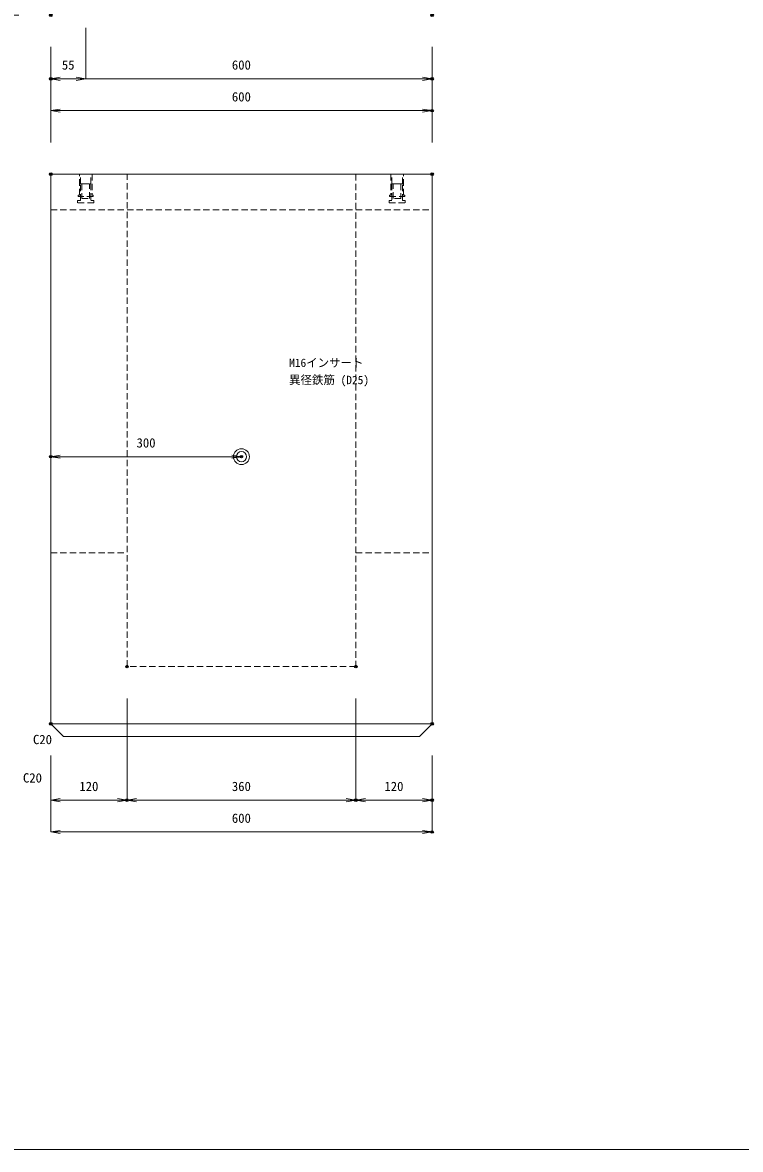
# Model space of a CAD drawing. Units: millimetres, scale not verified. Extents: x -4361 to 3886, y -3247 to 3513.
# Drawn here: x -110 to 1019, y 673 to 2444 of the extents above; entities that cross this region are included whole.
import ezdxf
from ezdxf.enums import TextEntityAlignment as Align

# ---------------------------------------------------------------- set-up
doc = ezdxf.new("R2010")
doc.units = ezdxf.units.MM
doc.header["$LTSCALE"] = 20
doc.header["$PDMODE"] = 32
doc.header["$PDSIZE"] = 4
doc.linetypes.add('USER1', pattern=[0.75, 0.5, -0.25])
for name, color, linetype, lineweight in [('0-1_TITLE', 7, 'Continuous', 18), ('0-3_KIJUN', 7, 'Continuous', 18), ('0-5_SUNPO', 3, 'Continuous', 18), ('0-7_KATAWAKU', 3, 'Continuous', 18), ('0-9__0-0_0', 7, 'Continuous', 18)]:
    doc.layers.add(name, color=color, linetype=linetype, lineweight=lineweight)
doc.layers.add('0-A__0-2_DEFPOINTS', color=7, linetype='Continuous')
doc.styles.add('ＭＳ ゴシック', font='')
doc.styles.get('ＭＳ ゴシック').set_extended_font_data('MS Gothic')

# ---------------------------------------------------------------- blocks, each defined once
blk = doc.blocks.new('W1-2_INST_C')
at = {"layer": '0-3_KIJUN', "linetype": 'USER1'}
for p, q in [((-8.23, -15), (-8.23, 0)), ((8.22, -15), (8.22, 0))]:
    blk.add_line(p, q, dxfattribs=at)
for points in [[(10, 0), (-10, 0), (-10, -33), (-12, -33), (-12, -35), (12, -35), (12, -33), (10, -33)], [(8.22, -15), (-8.23, -15), (-8.23, -41.5), (-12.75, -41.5), (-12.75, -45), (12.75, -45), (12.75, -41.5), (8.22, -41.5)], [(-6, -15), (6, -15), (6, -38), (-6, -38)]]:
    blk.add_lwpolyline(points, close=True, dxfattribs=at)
blk = doc.blocks.new('_OPEN')
at = {"layer": '0-9__0-0_0'}
blk.add_line((0, 0), (-1, 0), dxfattribs=at)
blk.add_lwpolyline([(-1, 0.167), (0, 0), (-1, -0.167)], dxfattribs=at)
blk = doc.blocks.new('_D6')
at = {"layer": '0-5_SUNPO'}
for p, q in [((1500.02, 894.93), (1500.02, 734.93)), ((1380.02, 804.93), (1380.02, 734.93)), ((1395.02, 734.93), (1485.02, 734.93))]:
    blk.add_line(p, q, dxfattribs=at)
at = {"layer": '0-A__0-2_DEFPOINTS'}
for p in [(1500.02, 944.93), (1380.02, 854.93), (1500.02, 734.93)]:
    blk.add_point(p, dxfattribs=at)
at = {"layer": '0-5_SUNPO', "xscale": 15, "yscale": 15, "rotation": 180}
blk.add_blockref('_OPEN', (1380.02, 734.93), dxfattribs=at)
at = {"layer": '0-5_SUNPO', "xscale": 15, "yscale": 15}
blk.add_blockref('_OPEN', (1500.02, 734.93), dxfattribs=at)
at = {"layer": '0-5_SUNPO', "color": 7, "style": 'ＭＳ ゴシック'}
blk.add_text('120', height=14.66, dxfattribs=at).set_placement((1425.02, 744.93), align=Align.BOTTOM_LEFT)
blk = doc.blocks.new('_D7')
at = {"layer": '0-5_SUNPO'}
for p, q in [((1500.02, 894.93), (1500.02, 734.93)), ((1860.02, 894.93), (1860.02, 734.93)), ((1515.02, 734.93), (1845.02, 734.93))]:
    blk.add_line(p, q, dxfattribs=at)
at = {"layer": '0-A__0-2_DEFPOINTS'}
for p in [(1500.02, 944.93), (1860.02, 944.93), (1860.02, 734.93)]:
    blk.add_point(p, dxfattribs=at)
at = {"layer": '0-5_SUNPO', "xscale": 15, "yscale": 15, "rotation": 180}
blk.add_blockref('_OPEN', (1500.02, 734.93), dxfattribs=at)
at = {"layer": '0-5_SUNPO', "xscale": 15, "yscale": 15}
blk.add_blockref('_OPEN', (1860.02, 734.93), dxfattribs=at)
at = {"layer": '0-5_SUNPO', "color": 7, "style": 'ＭＳ ゴシック'}
blk.add_text('360', height=14.66, dxfattribs=at).set_placement((1665.02, 744.93), align=Align.BOTTOM_LEFT)
blk = doc.blocks.new('_D8')
at = {"layer": '0-5_SUNPO'}
for p, q in [((1860.02, 894.93), (1860.02, 734.93)), ((1980.02, 804.93), (1980.02, 734.93)), ((1875.02, 734.93), (1965.02, 734.93))]:
    blk.add_line(p, q, dxfattribs=at)
at = {"layer": '0-A__0-2_DEFPOINTS'}
for p in [(1860.02, 944.93), (1980.02, 854.93), (1980.02, 734.93)]:
    blk.add_point(p, dxfattribs=at)
at = {"layer": '0-5_SUNPO', "xscale": 15, "yscale": 15, "rotation": 180}
blk.add_blockref('_OPEN', (1860.02, 734.93), dxfattribs=at)
at = {"layer": '0-5_SUNPO', "xscale": 15, "yscale": 15}
blk.add_blockref('_OPEN', (1980.02, 734.93), dxfattribs=at)
at = {"layer": '0-5_SUNPO', "color": 7, "style": 'ＭＳ ゴシック'}
blk.add_text('120', height=14.66, dxfattribs=at).set_placement((1905.02, 744.93), align=Align.BOTTOM_LEFT)
blk = doc.blocks.new('_D9')
at = {"layer": '0-5_SUNPO'}
for p, q in [((1380.02, 804.93), (1380.02, 684.93)), ((1980.02, 804.93), (1980.02, 684.93)), ((1395.02, 684.93), (1965.02, 684.93))]:
    blk.add_line(p, q, dxfattribs=at)
at = {"layer": '0-A__0-2_DEFPOINTS'}
for p in [(1380.02, 854.93), (1980.02, 854.93), (1980.02, 684.93)]:
    blk.add_point(p, dxfattribs=at)
at = {"layer": '0-5_SUNPO', "xscale": 15, "yscale": 15, "rotation": 180}
blk.add_blockref('_OPEN', (1380.02, 684.93), dxfattribs=at)
at = {"layer": '0-5_SUNPO', "xscale": 15, "yscale": 15}
blk.add_blockref('_OPEN', (1980.02, 684.93), dxfattribs=at)
at = {"layer": '0-5_SUNPO', "color": 7, "style": 'ＭＳ ゴシック'}
blk.add_text('600', height=14.66, dxfattribs=at).set_placement((1665.02, 694.93), align=Align.BOTTOM_LEFT)
blk = doc.blocks.new('_D17')
at = {"layer": '0-7_KATAWAKU'}
for p, q in [((1500.02, 894.93), (1500.02, 734.93)), ((1380.02, 804.93), (1380.02, 734.93)), ((1395.02, 734.93), (1485.02, 734.93))]:
    blk.add_line(p, q, dxfattribs=at)
at = {"layer": '0-A__0-2_DEFPOINTS'}
for p in [(1500.02, 944.93), (1380.02, 854.93), (1500.02, 734.93)]:
    blk.add_point(p, dxfattribs=at)
at = {"layer": '0-7_KATAWAKU', "xscale": 15, "yscale": 15, "rotation": 180}
blk.add_blockref('_OPEN', (1380.02, 734.93), dxfattribs=at)
at = {"layer": '0-7_KATAWAKU', "xscale": 15, "yscale": 15}
blk.add_blockref('_OPEN', (1500.02, 734.93), dxfattribs=at)
at = {"layer": '0-7_KATAWAKU', "color": 7, "style": 'ＭＳ ゴシック'}
blk.add_text('120', height=14.66, dxfattribs=at).set_placement((1425.02, 744.93), align=Align.BOTTOM_LEFT)
blk = doc.blocks.new('_D18')
at = {"layer": '0-7_KATAWAKU'}
for p, q in [((1500.02, 894.93), (1500.02, 734.93)), ((1860.02, 894.93), (1860.02, 734.93)), ((1515.02, 734.93), (1845.02, 734.93))]:
    blk.add_line(p, q, dxfattribs=at)
at = {"layer": '0-A__0-2_DEFPOINTS'}
for p in [(1500.02, 944.93), (1860.02, 944.93), (1860.02, 734.93)]:
    blk.add_point(p, dxfattribs=at)
at = {"layer": '0-7_KATAWAKU', "xscale": 15, "yscale": 15, "rotation": 180}
blk.add_blockref('_OPEN', (1500.02, 734.93), dxfattribs=at)
at = {"layer": '0-7_KATAWAKU', "xscale": 15, "yscale": 15}
blk.add_blockref('_OPEN', (1860.02, 734.93), dxfattribs=at)
at = {"layer": '0-7_KATAWAKU', "color": 7, "style": 'ＭＳ ゴシック'}
blk.add_text('360', height=14.66, dxfattribs=at).set_placement((1665.02, 744.93), align=Align.BOTTOM_LEFT)
blk = doc.blocks.new('_D19')
at = {"layer": '0-7_KATAWAKU'}
for p, q in [((1860.02, 894.93), (1860.02, 734.93)), ((1980.02, 804.93), (1980.02, 734.93)), ((1875.02, 734.93), (1965.02, 734.93))]:
    blk.add_line(p, q, dxfattribs=at)
at = {"layer": '0-A__0-2_DEFPOINTS'}
for p in [(1860.02, 944.93), (1980.02, 854.93), (1980.02, 734.93)]:
    blk.add_point(p, dxfattribs=at)
at = {"layer": '0-7_KATAWAKU', "xscale": 15, "yscale": 15, "rotation": 180}
blk.add_blockref('_OPEN', (1860.02, 734.93), dxfattribs=at)
at = {"layer": '0-7_KATAWAKU', "xscale": 15, "yscale": 15}
blk.add_blockref('_OPEN', (1980.02, 734.93), dxfattribs=at)
at = {"layer": '0-7_KATAWAKU', "color": 7, "style": 'ＭＳ ゴシック'}
blk.add_text('120', height=14.66, dxfattribs=at).set_placement((1905.02, 744.93), align=Align.BOTTOM_LEFT)
blk = doc.blocks.new('_D20')
at = {"layer": '0-7_KATAWAKU'}
for p, q in [((1380.02, 804.93), (1380.02, 684.93)), ((1980.02, 804.93), (1980.02, 684.93)), ((1395.02, 684.93), (1965.02, 684.93))]:
    blk.add_line(p, q, dxfattribs=at)
at = {"layer": '0-A__0-2_DEFPOINTS'}
for p in [(1380.02, 854.93), (1980.02, 854.93), (1980.02, 684.93)]:
    blk.add_point(p, dxfattribs=at)
at = {"layer": '0-7_KATAWAKU', "xscale": 15, "yscale": 15, "rotation": 180}
blk.add_blockref('_OPEN', (1380.02, 684.93), dxfattribs=at)
at = {"layer": '0-7_KATAWAKU', "xscale": 15, "yscale": 15}
blk.add_blockref('_OPEN', (1980.02, 684.93), dxfattribs=at)
at = {"layer": '0-7_KATAWAKU', "color": 7, "style": 'ＭＳ ゴシック'}
blk.add_text('600', height=14.66, dxfattribs=at).set_placement((1665.02, 694.93), align=Align.BOTTOM_LEFT)
blk = doc.blocks.new('_D42')
at = {"layer": '0-7_KATAWAKU'}
for p, q in [((1280.02, 2013.93), (1280.02, 2028.93)), ((1385.02, 1998.93), (1280.02, 1998.93)), ((1280.02, 1968.93), (1280.02, 1998.93)), ((1330.02, 1968.93), (1280.02, 1968.93)), ((1280.02, 1953.93), (1280.02, 1938.93))]:
    blk.add_line(p, q, dxfattribs=at)
at = {"layer": '0-A__0-2_DEFPOINTS'}
for p in [(1280.02, 1998.93), (1435.02, 1998.93), (1380.02, 1968.93)]:
    blk.add_point(p, dxfattribs=at)
at = {"layer": '0-7_KATAWAKU', "xscale": 15, "yscale": 15}
for p, rotation in [((1280.02, 1998.93), 270), ((1280.02, 1968.93), 90)]:
    blk.add_blockref('_OPEN', p, dxfattribs=dict(at, rotation=rotation))
at = {"layer": '0-7_KATAWAKU', "color": 7, "style": 'ＭＳ ゴシック'}
blk.add_text('30', height=14.66, rotation=90, dxfattribs=at).set_placement((1270.02, 1973.93), align=Align.BOTTOM_LEFT)
blk = doc.blocks.new('_D43')
at = {"layer": '0-7_KATAWAKU'}
blk.add_line((1665.02, 1274.93), (1395.02, 1274.93), dxfattribs=at)
at = {"layer": '0-A__0-2_DEFPOINTS'}
for p in [(1380.02, 1274.93), (1680.02, 1274.93)]:
    blk.add_point(p, dxfattribs=at)
at = {"layer": '0-7_KATAWAKU', "xscale": 15, "yscale": 15, "rotation": 180}
blk.add_blockref('_OPEN', (1380.02, 1274.93), dxfattribs=at)
at = {"layer": '0-7_KATAWAKU', "xscale": 15, "yscale": 15}
blk.add_blockref('_OPEN', (1680.02, 1274.93), dxfattribs=at)
at = {"layer": '0-7_KATAWAKU', "color": 7, "style": 'ＭＳ ゴシック'}
blk.add_text('300', height=14.66, dxfattribs=at).set_placement((1515.02, 1284.93), align=Align.BOTTOM_LEFT)
blk = doc.blocks.new('_D47')
at = {"layer": '0-7_KATAWAKU'}
for p, q in [((1435.02, 1948.93), (1435.02, 1868.93)), ((1380.02, 1918.93), (1380.02, 1868.93)), ((1420.02, 1868.93), (1395.02, 1868.93))]:
    blk.add_line(p, q, dxfattribs=at)
at = {"layer": '0-A__0-2_DEFPOINTS'}
for p in [(1435.02, 1998.93), (1380.02, 1968.93), (1380.02, 1868.93)]:
    blk.add_point(p, dxfattribs=at)
at = {"layer": '0-7_KATAWAKU', "xscale": 15, "yscale": 15, "rotation": 180}
blk.add_blockref('_OPEN', (1380.02, 1868.93), dxfattribs=at)
at = {"layer": '0-7_KATAWAKU', "xscale": 15, "yscale": 15}
blk.add_blockref('_OPEN', (1435.02, 1868.93), dxfattribs=at)
at = {"layer": '0-7_KATAWAKU', "color": 7, "style": 'ＭＳ ゴシック'}
blk.add_text('55', height=14.66, dxfattribs=at).set_placement((1397.52, 1878.93), align=Align.BOTTOM_LEFT)
blk = doc.blocks.new('_D58')
at = {"layer": '0-5_SUNPO'}
for p, q in [((1380.02, 1768.93), (1380.02, 1868.93)), ((1395.02, 1868.93), (1965.02, 1868.93)), ((1980.02, 1768.93), (1980.02, 1868.93))]:
    blk.add_line(p, q, dxfattribs=at)
at = {"layer": '0-A__0-2_DEFPOINTS'}
for p in [(1980.02, 1868.93), (1380.02, 1718.93), (1980.02, 1718.93)]:
    blk.add_point(p, dxfattribs=at)
at = {"layer": '0-5_SUNPO', "xscale": 15, "yscale": 15, "rotation": 180}
blk.add_blockref('_OPEN', (1380.02, 1868.93), dxfattribs=at)
at = {"layer": '0-5_SUNPO', "xscale": 15, "yscale": 15}
blk.add_blockref('_OPEN', (1980.02, 1868.93), dxfattribs=at)
at = {"layer": '0-5_SUNPO', "color": 7, "style": 'ＭＳ ゴシック'}
blk.add_text('600', height=14.66, dxfattribs=at).set_placement((1665.02, 1878.93), align=Align.BOTTOM_LEFT)
blk = doc.blocks.new('_D59')
at = {"layer": '0-5_SUNPO'}
for p, q in [((1380.02, 1918.93), (1380.02, 1868.93)), ((1980.02, 1918.93), (1980.02, 1868.93)), ((1395.02, 1868.93), (1965.02, 1868.93))]:
    blk.add_line(p, q, dxfattribs=at)
at = {"layer": '0-A__0-2_DEFPOINTS'}
for p in [(1380.02, 1968.93), (1980.02, 1968.93), (1980.02, 1868.93)]:
    blk.add_point(p, dxfattribs=at)
at = {"layer": '0-5_SUNPO', "xscale": 15, "yscale": 15, "rotation": 180}
blk.add_blockref('_OPEN', (1380.02, 1868.93), dxfattribs=at)
at = {"layer": '0-5_SUNPO', "xscale": 15, "yscale": 15}
blk.add_blockref('_OPEN', (1980.02, 1868.93), dxfattribs=at)
at = {"layer": '0-5_SUNPO', "color": 7, "style": 'ＭＳ ゴシック'}
blk.add_text('600', height=14.66, dxfattribs=at).set_placement((1665.02, 1878.93), align=Align.BOTTOM_LEFT)
blk = doc.blocks.new('_D60')
at = {"layer": '0-7_KATAWAKU'}
for p, q in [((1380.02, 1918.93), (1380.02, 1818.93)), ((1980.02, 1918.93), (1980.02, 1818.93)), ((1395.02, 1818.93), (1965.02, 1818.93))]:
    blk.add_line(p, q, dxfattribs=at)
at = {"layer": '0-A__0-2_DEFPOINTS'}
for p in [(1380.02, 1968.93), (1980.02, 1968.93), (1980.02, 1818.93)]:
    blk.add_point(p, dxfattribs=at)
at = {"layer": '0-7_KATAWAKU', "xscale": 15, "yscale": 15, "rotation": 180}
blk.add_blockref('_OPEN', (1380.02, 1818.93), dxfattribs=at)
at = {"layer": '0-7_KATAWAKU', "xscale": 15, "yscale": 15}
blk.add_blockref('_OPEN', (1980.02, 1818.93), dxfattribs=at)
at = {"layer": '0-7_KATAWAKU', "color": 7, "style": 'ＭＳ ゴシック'}
blk.add_text('600', height=14.66, dxfattribs=at).set_placement((1665.02, 1828.93), align=Align.BOTTOM_LEFT)
blk = doc.blocks.new('_D61')
at = {"layer": '0-7_KATAWAKU'}
for p, q in [((1380.02, 1768.93), (1380.02, 1818.93)), ((1395.02, 1818.93), (1965.02, 1818.93)), ((1980.02, 1768.93), (1980.02, 1818.93))]:
    blk.add_line(p, q, dxfattribs=at)
at = {"layer": '0-A__0-2_DEFPOINTS'}
for p in [(1980.02, 1818.93), (1380.02, 1718.93), (1980.02, 1718.93)]:
    blk.add_point(p, dxfattribs=at)
at = {"layer": '0-7_KATAWAKU', "xscale": 15, "yscale": 15, "rotation": 180}
blk.add_blockref('_OPEN', (1380.02, 1818.93), dxfattribs=at)
at = {"layer": '0-7_KATAWAKU', "xscale": 15, "yscale": 15}
blk.add_blockref('_OPEN', (1980.02, 1818.93), dxfattribs=at)
at = {"layer": '0-7_KATAWAKU', "color": 7, "style": 'ＭＳ ゴシック'}
blk.add_text('600', height=14.66, dxfattribs=at).set_placement((1665.02, 1828.93), align=Align.BOTTOM_LEFT)
blk = doc.blocks.new('M16_insert')
at = {"layer": '0-3_KIJUN', "color": 3}
for radius in [12.5, 8]:
    blk.add_circle((0, 0), radius, dxfattribs=at)

msp = doc.modelspace()

# ---------------------------------------------------------------- linework, layer by layer
at = {"layer": '0-1_TITLE', "color": 2}
msp.add_lwpolyline([(-1445.68, 672.54), (2444.32, 672.54), (2444.32, 3512.54), (-1445.68, 3512.54)], close=True, dxfattribs=at)
at = {"layer": '0-3_KIJUN', "linetype": 'USER1'}
for p, q in [((-65.97, 2149.58), (534.03, 2149.58)), ((-65.97, 1610.58), (54.03, 1610.58)), ((414.03, 1610.58), (534.03, 1610.58))]:
    msp.add_line(p, q, dxfattribs=at)
at = {"layer": '0-3_KIJUN'}
msp.add_line((-65.97, 1341.58), (534.03, 1341.58), dxfattribs=at)
msp.add_lwpolyline([(534.03, 2205.58), (534.03, 1341.58), (514.03, 1321.58), (-45.97, 1321.58), (-65.97, 1341.58), (-65.97, 2205.58)], close=True, dxfattribs=at)
at = {"layer": '0-3_KIJUN', "linetype": 'USER1'}
msp.add_lwpolyline([(414.03, 2205.58), (414.03, 1431.58), (54.03, 1431.58), (54.03, 2205.58)], dxfattribs=at)

# ---------------------------------------------------------------- block references
at = {"layer": '0-3_KIJUN', "xscale": -1}
msp.add_blockref('W1-2_INST_C', (-10.97, 2205.58), dxfattribs=at)
at = {"layer": '0-3_KIJUN'}
for name, p in [('W1-2_INST_C', (479.03, 2205.58)), ('M16_insert', (234.03, 1761.58))]:
    msp.add_blockref(name, p, dxfattribs=at)
at = {"layer": '0-5_SUNPO'}
for name in ['_D59', '_D58', '_D6', '_D7', '_D8', '_D9']:
    msp.add_blockref(name, (-1445.98, 486.65), dxfattribs=at)
at = {"layer": '0-7_KATAWAKU'}
for name in ['_D42', '_D47', '_D60', '_D61', '_D43', '_D17', '_D18', '_D19', '_D20']:
    msp.add_blockref(name, (-1445.98, 486.65), dxfattribs=at)

# ---------------------------------------------------------------- texts
at = {"layer": '0-5_SUNPO', "color": 7, "style": 'ＭＳ ゴシック'}
for s, height, p in [('M16インサート', 13.2, (309.03, 1898.58)), ('異径鉄筋 (D25)', 13.2, (309.03, 1871.58)), ('C20', 14.66, (-93.92, 1305.26))]:
    msp.add_text(s, height=height, dxfattribs=at).set_placement(p, align=Align.BOTTOM_LEFT)
at = {"layer": '0-7_KATAWAKU', "color": 7, "style": 'ＭＳ ゴシック'}
for s, height, p in [('M16インサート', 13.2, (309.03, 1898.58)), ('異径鉄筋 (D25)', 13.2, (309.03, 1871.58)), ('C20', 14.66, (-109.67, 1244.93))]:
    msp.add_text(s, height=height, dxfattribs=at).set_placement(p, align=Align.BOTTOM_LEFT)

doc.saveas('drawing.dxf')
